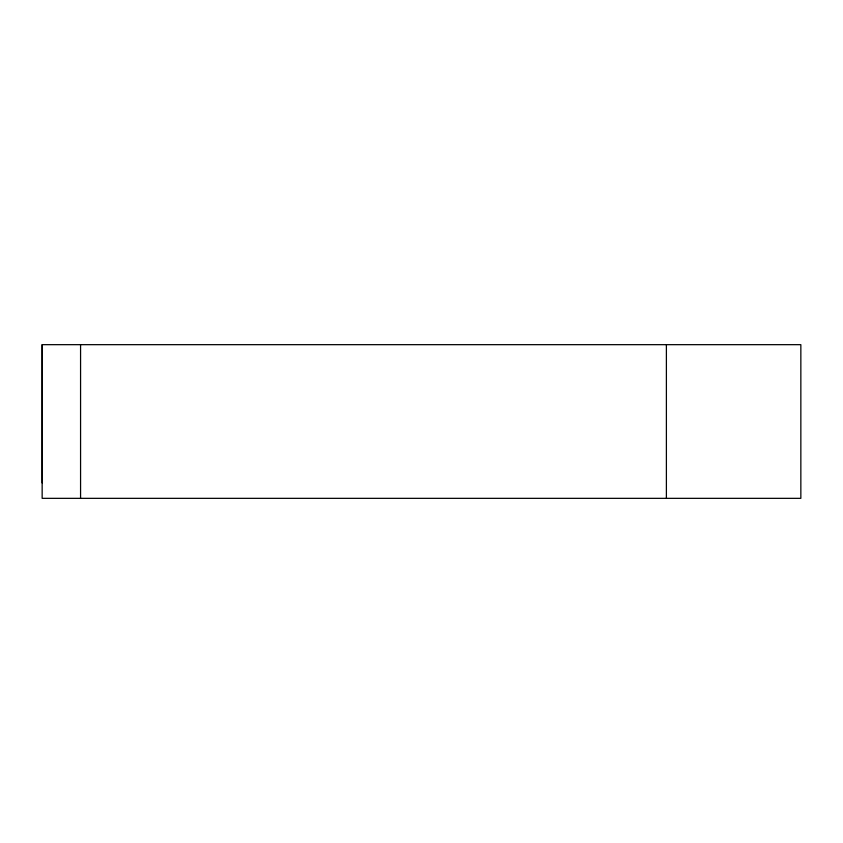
<?xml version="1.0" encoding="UTF-8"?>
<svg xmlns="http://www.w3.org/2000/svg" width="843" height="843" viewBox="0 0 843 843"><rect width="100%" height="100%" fill="white"/><g stroke="black" fill="none" stroke-linecap="round" stroke-linejoin="round"><path stroke-width="1.26" d="M42.171 482.944L42.171 344.671L800.85 344.671L800.85 498.339L42.15 498.339L42.192 344.671M666.391 344.671L666.391 498.339M80.57 344.671L80.57 498.339"/></g></svg>
